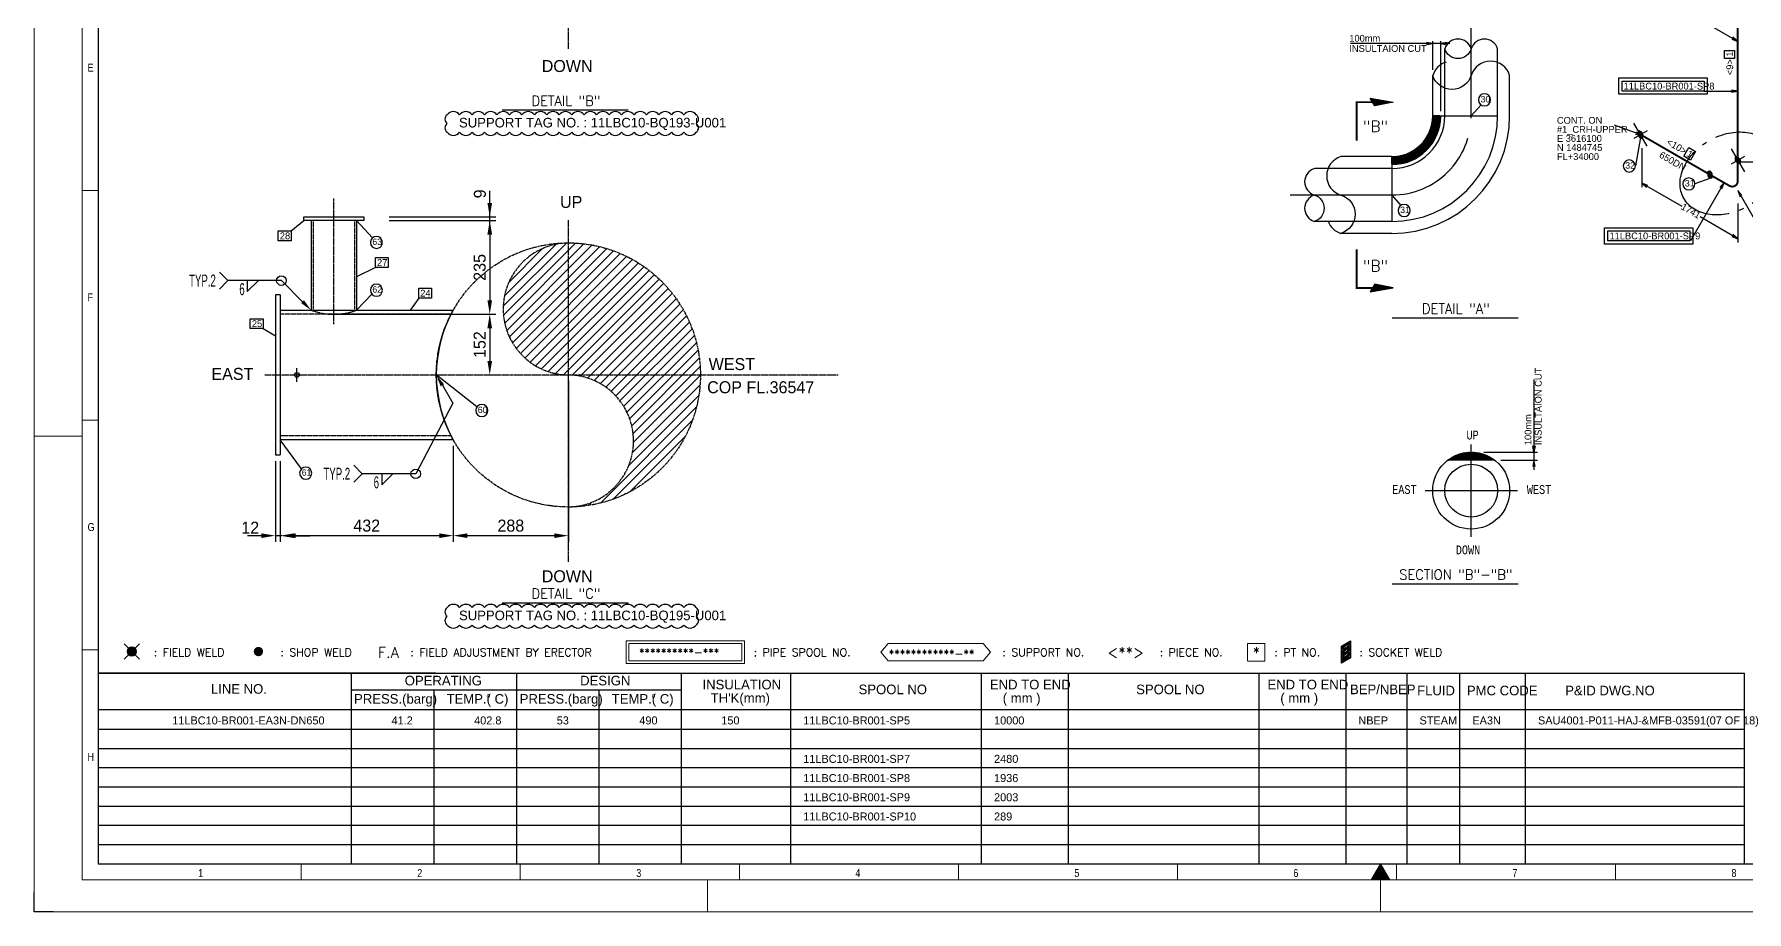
# Model space of a CAD drawing. Extents: x 0 to 846, y 0 to 594.
# Drawn here: x 0 to 535, y 0 to 274 of the extents above; entities that cross this region are included whole.
import ezdxf
from ezdxf.enums import TextEntityAlignment as Align

# ---------------------------------------------------------------- set-up
doc = ezdxf.new("R2010")
doc.units = 0
doc.header["$MEASUREMENT"] = 0
for name, pattern in [('CENTER', [50.8, 31.75, -6.35, 6.35, -6.35]), ('CENTER2', [1.125, 0.75, -0.125, 0.125, -0.125]), ('GTCHAIN', [24, 16, -3.2, 1.6, -3.2]), ('HIDDEN', [0.375, 0.25, -0.125]), ('PHANTOM2', [1.25, 0.625, -0.125, 0.125, -0.125, 0.125, -0.125])]:
    doc.linetypes.add(name, pattern=pattern)
doc.layers.get('0').update_dxf_attribs({"linetype": 'CONTINUOUS'})
for name, color, linetype in [('1. continuous', 3, 'CONTINUOUS'), ('2. Hidden', 2, 'HIDDEN'), ('3. phantom', 6, 'PHANTOM2'), ('5. text', 2, 'CONTINUOUS'), ('7. center', 1, 'CENTER2'), ('dimension', 7, 'CONTINUOUS'), ('GT_1', 7, 'CONTINUOUS'), ('PIPP_LINE', 7, 'CONTINUOUS'), ('Revision', 6, 'CONTINUOUS'), ('text', 2, 'CONTINUOUS'), ('title', 7, 'CONTINUOUS')]:
    doc.layers.add(name, color=color, linetype=linetype)
for name, color, linetype, lineweight in [('4', 4, 'CONTINUOUS', 9), ('G-ANNO-BRDR', 3, 'CONTINUOUS', 0), ('G-ANNO-TTLB', 7, 'CONTINUOUS', 0)]:
    doc.layers.add(name, color=color, linetype=linetype, lineweight=lineweight)
doc.styles.add('HTX1', font='O8116901', dxfattribs={"width": 1.02})
doc.styles.add('MONOTXT', font='MONOTXT', dxfattribs={"height": 0.2})
doc.styles.add('ROMANS', font='ROMANS.shx', dxfattribs={"width": 0.85})
doc.styles.add('Style-Arial', font='arial.ttf')
doc.styles.add('SW', font='romans.shx', dxfattribs={"bigfont": 'whgtxt.shx'})

# ---------------------------------------------------------------- blocks, each defined once
blk = doc.blocks.new('*U5')
at = {"layer": 'G-ANNO-TTLB', "color": 7, "lineweight": 13, "ltscale": 0.172512}
for q in [(0, -0.0075), (0, 0.0025)]:
    blk.add_line((0, 0.0075), q, dxfattribs=at)
at = {"layer": 'G-ANNO-TTLB', "color": 7, "lineweight": 13, "ltscale": 0.172512, "flags": 128}
blk.add_lwpolyline([(-0.00289, 0.0025), (0, 0.0075), (0.00289, 0.0025), (-0.00289, 0.0025)], dxfattribs=at)
at = {"layer": 'G-ANNO-TTLB', "color": 7, "lineweight": 13, "ltscale": 0.172512}
blk.add_solid([(-0.00289, 0.0025), (0, 0.0075), (0.00289, 0.0025)], dxfattribs=at)
blk = doc.blocks.new('*U6')
at = {"layer": 'G-ANNO-TTLB', "color": 7, "lineweight": 13, "ltscale": 0.172512}
for p, q in [((-0.4105, 0.0025), (-0.4105, -0.0025)), ((-0.34208, 0.0025), (-0.34208, -0.0025)), ((-0.27367, 0.0025), (-0.27367, -0.0025)), ((-0.20525, 0.0025), (-0.20525, -0.0025)), ((-0.13684, 0.0025), (-0.13684, -0.0025)), ((-0.06842, 0.0025), (-0.06842, -0.0025)), ((0, 0.0025), (0, -0.0025)), ((0.06841, 0.0025), (0.06841, -0.0025))]:
    blk.add_line(p, q, dxfattribs=at)
at = {"layer": 'G-ANNO-TTLB', "color": 7, "lineweight": 13, "char_height": 0.0025, "attachment_point": 4, "line_spacing_factor": 0.6, "style": 'Style-Arial', "bg_fill": 3, "box_fill_scale": 1.25, "bg_fill_color": 7, "bg_fill_transparency": 0}
for s, insert in [('\\H1x;\\W0.8;1', (-0.37428, -0.00042)), ('\\H1x;\\W0.8;2', (-0.30587, -0.00042)), ('\\H1x;\\W0.8;3', (-0.23745, -0.00042)), ('\\H1x;\\W0.8;4', (-0.16903, -0.00042)), ('\\H1x;\\W0.8;5', (-0.10062, -0.00042)), ('\\H1x;\\W0.8;6', (-0.0322, -0.00042)), ('\\H1x;\\W0.8;7', (0.03621, -0.00042)), ('\\H1x;\\W0.8;8', (0.10463, -0.00042))]:
    blk.add_mtext(s, dxfattribs=dict(at, insert=insert))
blk = doc.blocks.new('*U4')
at = {"layer": 'G-ANNO-TTLB', "color": 7, "lineweight": 13, "ltscale": 0.172512}
blk.add_blockref('*U5', (-0.005, -0.00024), dxfattribs=at)
blk.add_blockref('*U6', (0, 0.00476), dxfattribs=at)
blk.add_line((-0.21525, 0.00226), (-0.21525, -0.00774), dxfattribs=at)
blk = doc.blocks.new('*U12')
at = {"layer": 'G-ANNO-TTLB', "color": 7, "lineweight": 13, "ltscale": 0.172512}
for p, q in [((0.0025, 0.287), (-0.0025, 0.287)), ((0.0025, 0.21525), (-0.0025, 0.21525)), ((0.0025, 0.1435), (-0.0025, 0.1435)), ((0.0025, 0.07175), (-0.0025, 0.07175)), ((0.0025, 0), (-0.0025, 0)), ((0.0025, -0.07175), (-0.0025, -0.07175)), ((0.0025, -0.1435), (-0.0025, -0.1435)), ((0.0025, -0.21525), (-0.0025, -0.21525)), ((0.0025, -0.287), (-0.0025, -0.287))]:
    blk.add_line(p, q, dxfattribs=at)
at = {"layer": 'G-ANNO-TTLB', "color": 7, "lineweight": 13, "char_height": 0.0025, "attachment_point": 4, "line_spacing_factor": 0.6, "style": 'Style-Arial', "bg_fill": 3, "box_fill_scale": 1.25, "bg_fill_color": 7, "bg_fill_transparency": 0}
for s, insert in [('\\H1x;\\W0.8;A', (-0.00084, 0.25363)), ('\\H1x;\\W0.8;B', (-0.00084, 0.18188)), ('\\H1x;\\W0.8;C', (-0.00084, 0.11013)), ('\\H1x;\\W0.8;D', (-0.00084, 0.03838)), ('\\H1x;\\W0.8;E', (-0.00084, -0.03337)), ('\\H1x;\\W0.8;F', (-0.00084, -0.10512)), ('\\H1x;\\W0.8;G', (-0.00084, -0.17687)), ('\\H1x;\\W0.8;H', (-0.00084, -0.24862))]:
    blk.add_mtext(s, dxfattribs=dict(at, insert=insert))
blk = doc.blocks.new('A$C59A22E0D')
h = blk.add_hatch(color=256)
h.paths.add_polyline_path([(11.5, 67.29, 0.414214), (9.45, 67.29), (10.47, 66.26)])
h.paths.add_polyline_path([(9.45, 67.29, 0.198912), (9.02, 66.26, 0.198912), (9.45, 65.23), (10.47, 66.26)])
h.paths.add_polyline_path([(10.47, 66.26), (9.45, 65.23, 0.414214), (11.5, 65.23)])
h.paths.add_polyline_path([(11.93, 66.26, 0.198912), (11.5, 67.29), (10.47, 66.26), (11.5, 65.23, 0.198912)])
h = blk.add_hatch(color=256)
h.paths.add_polyline_path([(11.5, 67.29, 0.414214), (9.45, 67.29), (10.47, 66.26)])
h.paths.add_polyline_path([(9.45, 67.29, 0.198912), (9.02, 66.26, 0.198912), (9.45, 65.23), (10.47, 66.26)])
h.paths.add_polyline_path([(10.47, 66.26), (9.45, 65.23, 0.414214), (11.5, 65.23)])
h.paths.add_polyline_path([(11.93, 66.26, 0.198912), (11.5, 67.29), (10.47, 66.26), (11.5, 65.23, 0.198912)])
h = blk.add_hatch(color=256)
h.paths.add_polyline_path([(11.5, 67.29, 0.414214), (9.45, 67.29), (10.47, 66.26)])
h.paths.add_polyline_path([(9.45, 67.29, 0.198912), (9.02, 66.26, 0.198912), (9.45, 65.23), (10.47, 66.26)])
h.paths.add_polyline_path([(10.47, 66.26), (9.45, 65.23, 0.414214), (11.5, 65.23)])
h.paths.add_polyline_path([(11.93, 66.26, 0.198912), (11.5, 67.29), (10.47, 66.26), (11.5, 65.23, 0.198912)])
h = blk.add_hatch(color=256)
h.paths.add_polyline_path([(51.05, 67.29, 0.414214), (48.99, 67.29), (50.02, 66.26)])
h.paths.add_polyline_path([(48.99, 67.29, 0.198912), (48.57, 66.26, 0.198912), (48.99, 65.23), (50.02, 66.26)])
h.paths.add_polyline_path([(50.02, 66.26), (48.99, 65.23, 0.414214), (51.05, 65.23)])
h.paths.add_polyline_path([(51.48, 66.26, 0.198912), (51.05, 67.29), (50.02, 66.26), (51.05, 65.23, 0.198912)])
h = blk.add_hatch(color=256)
h.paths.add_polyline_path([(51.05, 67.29, 0.414214), (48.99, 67.29), (50.02, 66.26)])
h.paths.add_polyline_path([(48.99, 67.29, 0.198912), (48.57, 66.26, 0.198912), (48.99, 65.23), (50.02, 66.26)])
h.paths.add_polyline_path([(50.02, 66.26), (48.99, 65.23, 0.414214), (51.05, 65.23)])
h.paths.add_polyline_path([(51.48, 66.26, 0.198912), (51.05, 67.29), (50.02, 66.26), (51.05, 65.23, 0.198912)])
h = blk.add_hatch(color=256)
h.paths.add_polyline_path([(51.05, 67.29, 0.414214), (48.99, 67.29), (50.02, 66.26)])
h.paths.add_polyline_path([(48.99, 67.29, 0.198912), (48.57, 66.26, 0.198912), (48.99, 65.23), (50.02, 66.26)])
h.paths.add_polyline_path([(50.02, 66.26), (48.99, 65.23, 0.414214), (51.05, 65.23)])
h.paths.add_polyline_path([(51.48, 66.26, 0.198912), (51.05, 67.29), (50.02, 66.26), (51.05, 65.23, 0.198912)])
for p, q in [((164.92, 69.6), (201.83, 69.6)), ((164.92, 62.5), (164.92, 69.6)), ((164.92, 69.6), (201.83, 69.6)), ((164.92, 62.5), (164.92, 69.6)), ((164.92, 69.6), (201.83, 69.6)), ((164.92, 62.5), (164.92, 69.6)), ((201.83, 69.6), (201.83, 62.5)), ((201.83, 69.6), (201.83, 62.5)), ((201.83, 69.6), (201.83, 62.5)), ((8.05, 68.69), (12.9, 63.84)), ((12.9, 68.69), (8.05, 63.84)), ((8.05, 68.69), (12.9, 63.84)), ((12.9, 68.69), (8.05, 63.84)), ((8.05, 68.69), (12.9, 63.84)), ((12.9, 68.69), (8.05, 63.84)), ((165.75, 68.77), (201, 68.77)), ((165.75, 63.34), (165.75, 68.77)), ((165.75, 68.77), (201, 68.77)), ((165.75, 63.34), (165.75, 68.77)), ((165.75, 68.77), (201, 68.77)), ((165.75, 63.34), (165.75, 68.77)), ((201, 68.77), (201, 63.34)), ((201, 68.77), (201, 63.34)), ((201, 68.77), (201, 63.34)), ((246.73, 68.77), (276.43, 68.77)), ((246.73, 68.77), (276.43, 68.77)), ((246.73, 68.77), (276.43, 68.77)), ((359, 63.34), (359, 68.77)), ((359, 68.77), (364.43, 68.77)), ((359, 63.34), (359, 68.77)), ((359, 68.77), (364.43, 68.77)), ((359, 63.34), (359, 68.77)), ((359, 68.77), (364.43, 68.77)), ((364.43, 68.77), (364.43, 63.27)), ((364.43, 68.77), (364.43, 63.27)), ((364.43, 68.77), (364.43, 63.27)), ((164.92, 62.5), (201.83, 62.5)), ((201, 63.34), (165.75, 63.34)), ((201, 63.34), (165.75, 63.34)), ((201, 63.34), (165.75, 63.34)), ((276.43, 63.34), (246.73, 63.34)), ((276.43, 63.34), (246.73, 63.34)), ((276.43, 63.34), (246.73, 63.34)), ((364.43, 63.27), (359, 63.27)), ((364.43, 63.27), (359, 63.27)), ((364.43, 63.27), (359, 63.27))]:
    blk.add_line(p, q)
at = {"linetype": 'Continuous'}
for p, q in [((246.73, 68.77), (244.43, 66.05)), ((246.73, 68.77), (244.43, 66.05)), ((246.73, 68.77), (244.43, 66.05)), ((246.73, 63.34), (244.43, 66.05)), ((246.73, 63.34), (244.43, 66.05)), ((246.73, 63.34), (244.43, 66.05)), ((276.43, 68.77), (278.72, 66.05)), ((276.43, 68.77), (278.72, 66.05)), ((276.43, 68.77), (278.72, 66.05)), ((276.43, 63.34), (278.72, 66.05)), ((276.43, 63.34), (278.72, 66.05)), ((276.43, 63.34), (278.72, 66.05))]:
    blk.add_line(p, q, dxfattribs=at)
blk.add_circle((10.47, 66.26), 1.46)
blk.add_circle((10.47, 66.26), 1.46)
blk.add_circle((10.47, 66.26), 1.46)
at = {"layer": 'GT_1'}
for p, q in [((388.34, 67.98), (391.17, 69.65)), ((388.34, 67.65), (391.17, 69.65)), ((388.34, 67.98), (391.17, 69.65)), ((388.34, 67.65), (391.17, 69.65)), ((388.34, 67.98), (391.17, 69.65)), ((388.34, 67.65), (391.17, 69.65)), ((391.17, 69.65), (391.17, 64.32)), ((391.17, 69.65), (391.17, 64.32)), ((391.17, 69.65), (391.17, 64.32)), ((388.34, 67.98), (391.17, 69.32)), ((391.17, 69.32), (388.34, 66.98)), ((388.34, 67.98), (391.17, 69.32)), ((391.17, 69.32), (388.34, 66.98)), ((388.34, 67.98), (391.17, 69.32)), ((391.17, 69.32), (388.34, 66.98)), ((388.34, 66.32), (391.17, 68.65)), ((391.17, 68.65), (388.34, 67.65)), ((388.34, 66.32), (391.17, 68.65)), ((391.17, 68.65), (388.34, 67.65)), ((388.34, 66.32), (391.17, 68.65)), ((391.17, 68.65), (388.34, 67.65)), ((388.34, 65.32), (388.34, 67.98)), ((388.34, 66.98), (391.17, 67.98)), ((391.17, 67.98), (388.34, 65.65)), ((388.34, 65.32), (388.34, 67.98)), ((388.34, 66.98), (391.17, 67.98)), ((391.17, 67.98), (388.34, 65.65)), ((388.34, 65.32), (388.34, 67.98)), ((388.34, 66.98), (391.17, 67.98)), ((391.17, 67.98), (388.34, 65.65)), ((388.34, 64.99), (391.17, 67.32)), ((391.17, 67.32), (388.34, 66.32)), ((388.34, 64.99), (391.17, 67.32)), ((391.17, 67.32), (388.34, 66.32)), ((388.34, 64.99), (391.17, 67.32)), ((391.17, 67.32), (388.34, 66.32)), ((388.34, 65.65), (391.17, 66.65)), ((391.17, 66.65), (388.34, 64.32)), ((388.34, 65.65), (391.17, 66.65)), ((391.17, 66.65), (388.34, 64.32)), ((388.34, 65.65), (391.17, 66.65)), ((391.17, 66.65), (388.34, 64.32)), ((388.34, 63.65), (391.17, 65.99)), ((391.17, 65.99), (388.34, 64.99)), ((388.34, 63.65), (391.17, 65.99)), ((391.17, 65.99), (388.34, 64.99)), ((388.34, 63.65), (391.17, 65.99)), ((391.17, 65.99), (388.34, 64.99)), ((388.34, 62.66), (388.34, 65.32)), ((388.34, 64.32), (391.17, 65.32)), ((391.17, 65.32), (388.34, 62.99)), ((388.34, 62.66), (388.34, 65.32)), ((388.34, 64.32), (391.17, 65.32)), ((391.17, 65.32), (388.34, 62.99)), ((388.34, 62.66), (388.34, 65.32)), ((388.34, 64.32), (391.17, 65.32)), ((391.17, 65.32), (388.34, 62.99)), ((388.34, 62.99), (391.17, 64.65)), ((391.17, 64.65), (388.34, 63.65)), ((388.34, 62.99), (391.17, 64.65)), ((391.17, 64.65), (388.34, 63.65)), ((388.34, 62.99), (391.17, 64.65)), ((391.17, 64.65), (388.34, 63.65)), ((391.17, 64.32), (388.34, 62.66)), ((391.17, 64.32), (388.34, 62.66)), ((391.17, 64.32), (388.34, 62.66))]:
    blk.add_line(p, q, dxfattribs=at)
at = {"layer": 'title', "linetype": 'ByBlock', "style": 'SW'}
for s, height, p in [(': FIELD WELD', 2.4973, (17.37, 66.01)), (': FIELD WELD', 2.4973, (17.37, 66.01)), (': FIELD WELD', 2.4973, (17.37, 66.01)), (': SHOP WELD', 2.4973, (56.92, 66.01)), (': SHOP WELD', 2.4973, (56.92, 66.01)), (': SHOP WELD', 2.4973, (56.92, 66.01)), ('F.A', 3.33, (87.34, 66.01)), (': FIELD ADJUSTMENT BY ERECTOR', 2.4973, (97.54, 66.01)), ('**********-***', 2.4973, (168.91, 66.01)), ('**********-***', 2.4973, (168.91, 66.01)), ('**********-***', 2.4973, (168.91, 66.01)), (': PIPE SPOOL NO.', 2.4973, (204.7, 66.01)), (': PIPE SPOOL NO.', 2.4973, (204.7, 66.01)), (': PIPE SPOOL NO.', 2.4973, (204.7, 66.01)), ('************-**', 2.4973, (246.92, 65.61)), (': SUPPORT NO.', 2.4973, (282.42, 66.01)), (': SUPPORT NO.', 2.4973, (282.42, 66.01)), (': SUPPORT NO.', 2.4973, (282.42, 66.01)), ('<**>', 3.33, (315.2, 66.01)), ('<**>', 3.33, (315.2, 66.01)), ('<**>', 3.33, (315.2, 66.01)), (': PIECE NO.', 2.4973, (331.52, 66.01)), (': PIECE NO.', 2.4973, (331.52, 66.01)), (': PIECE NO.', 2.4973, (331.52, 66.01)), ('*', 3.33, (360.59, 66.01)), ('*', 3.33, (360.59, 66.01)), ('*', 3.33, (360.59, 66.01)), (': PT NO.', 2.497, (367.41, 66.01)), (': PT NO.', 2.497, (367.41, 66.01)), (': PT NO.', 2.497, (367.41, 66.01)), (': SOCKET WELD', 2.4973, (393.93, 66.01)), (': SOCKET WELD', 2.4973, (393.93, 66.01)), (': SOCKET WELD', 2.4973, (393.93, 66.01))]:
    blk.add_text(s, height=height, dxfattribs=at).set_placement(p, align=Align.MIDDLE_LEFT)
blk = doc.blocks.new('FERFWEFSFSFSDFDS')
at = {"layer": 'G-ANNO-BRDR', "color": 3, "lineweight": 13, "ltscale": 0.172512, "flags": 128}
blk.add_lwpolyline([(0, 594), (841, 594), (841, 0), (0, 0)], close=True, dxfattribs=at)
at = {"layer": 'G-ANNO-TTLB', "color": 7, "lineweight": 13, "ltscale": 0.172512}
blk.add_line((0, 148.5), (15, 148.5), dxfattribs=at)
at = {"layer": 'G-ANNO-TTLB', "color": 7, "lineweight": 13, "ltscale": 0.172512, "flags": 128}
for points in [[(15, 584), (836, 584), (836, 10), (15, 10)], [(831, 15), (20, 15), (20, 579), (831, 579)]]:
    blk.add_lwpolyline(points, close=True, dxfattribs=at)
blk.add_lwpolyline([(0, 10), (0, 0), (10, 0)], dxfattribs=at)
at = {"layer": 'GT_1', "flags": 128}
blk.add_lwpolyline([(99.09, 69.3), (202.14, 69.3)], dxfattribs=at)
at = {"layer": '4'}
blk.add_blockref('A$C59A22E0D', (20, 15), dxfattribs=at)
at = {"layer": 'GT_1', "style": 'HTX1', "width": 1.02}
for s, height, p in [('LINE NO.', 3, (55.17, 68.09)), ('OPERATING', 3, (115.73, 70.69)), ('DESIGN', 3, (170.51, 70.69)), ('INSULATION', 3, (208.73, 69.45)), ('SPOOL NO', 3, (257.49, 67.94)), ('END TO END', 3, (298.5, 69.45)), ('SPOOL NO', 3, (344.19, 67.94)), ('END TO END', 3, (385.2, 69.45)), ('BEP/NBEP', 3, (410.99, 67.94)), ('FLUID', 3, (431.95, 67.59)), ('PMC CODE', 3, (447.5, 67.59)), ('P&ID DWG.NO', 3, (478.21, 67.59)), ('PRESS.(barg)', 3, (99.9, 64.99)), ('TEMP.( C)', 3, (128.79, 64.99)), ('o', 1.5, (141.26, 66.82)), ('PRESS.(barg)', 3, (151.64, 64.99)), ('TEMP.( C)', 3, (180.39, 64.99)), ('o', 1.5, (192.86, 66.82)), ("TH'K(mm)", 3, (211.29, 65.25)), ('( mm )', 3, (302.51, 65.25)), ('( mm )', 3, (389.21, 65.25))]:
    blk.add_text(s, height=height, dxfattribs=at).set_placement(p)
at = {"layer": 'G-ANNO-TTLB', "color": 7, "lineweight": 13, "ltscale": 0.172512, "xscale": 999.9999989091542, "yscale": 999.9999989091542, "zscale": 999.9999989091542}
blk.add_blockref('*U4', (425.5, 7.74), dxfattribs=at)
at = {"layer": 'GT_1', "flags": 128}
for points in [[(99.09, 15), (99.09, 74.52)], [(99.09, 15), (99.09, 74.52)], [(99.09, 15), (99.09, 74.52)], [(150.69, 15), (150.69, 74.52)], [(202.14, 15), (202.14, 74.52)], [(236.34, 15), (236.34, 74.52)], [(236.34, 15), (236.34, 74.52)], [(295.89, 15), (295.89, 74.52)], [(323.04, 15), (323.04, 74.52)], [(382.59, 15), (382.59, 74.52)], [(409.74, 15), (409.74, 74.52)], [(409.74, 15), (409.74, 74.52)], [(428.85, 15), (428.85, 74.52)], [(428.85, 15), (428.85, 74.52)], [(445.33, 15), (445.33, 74.52)], [(445.33, 15), (445.33, 74.52)], [(465.83, 15), (465.83, 74.52)], [(534.18, 15), (534.18, 74.52)], [(124.89, 15), (124.89, 69.3)], [(176.49, 15), (176.49, 69.3)]]:
    blk.add_lwpolyline(points, dxfattribs=at)
at = {"layer": 'G-ANNO-TTLB', "color": 7, "lineweight": 13, "ltscale": 0.172512, "xscale": 999.9999989091542, "yscale": 999.9999989091542, "zscale": 999.9999989091542}
blk.add_blockref('*U12', (17.5, 297), dxfattribs=at)
at = {"layer": 'GT_1', "flags": 128}
for points in [[(20, 74.52), (534.18, 74.52)], [(125.3, 74.52), (20.3, 74.52)], [(125.3, 74.52), (20.3, 74.52)], [(125.3, 74.52), (20.3, 74.52)], [(20, 63.15), (534.18, 63.15)], [(20, 63.15), (534.18, 63.15)], [(20, 63.15), (534.18, 63.15)], [(20, 57), (534.18, 57)], [(20, 51), (534.18, 51)], [(20, 45), (534.18, 45)], [(20, 39), (534.18, 39)], [(20, 33), (534.18, 33)], [(20, 27), (534.18, 27)], [(20, 21), (534.18, 21)]]:
    blk.add_lwpolyline(points, dxfattribs=at)

msp = doc.modelspace()

# ---------------------------------------------------------------- linework, layer by layer
at = {"layer": 'GT_1', "flags": 128}
for points in [[(20, 15), (831, 15), (831, 15), (660, 15), (660, 579), (20, 579), (20, 15)], [(6, 0), (0, 0), (0, 6)]]:
    msp.add_lwpolyline(points, dxfattribs=at)

# ---------------------------------------------------------------- texts
at = {"layer": 'GT_1', "style": 'HTX1', "width": 1.02}
for s, p in [('11LBC10-BR001-EA3N-DN650', (43.1, 58.5)), ('41.2', (111.6, 58.5)), ('402.8', (137.4, 58.5)), ('53', (163.2, 58.5)), ('490', (189, 58.5)), ('150', (214.6, 58.5)), ('11LBC10-BR001-SP5', (240.2, 58.5)), ('10000', (299.8, 58.5)), ('NBEP', (413.6, 58.5)), ('STEAM', (432.7, 58.5)), ('EA3N', (449.2, 58.5)), ('SAU4001-P011-HAJ-&MFB-03591(07 OF 18)', (469.7, 58.5)), ('11LBC10-BR001-SP7', (240.2, 46.5)), ('2480', (299.8, 46.5)), ('11LBC10-BR001-SP8', (240.2, 40.5)), ('1936', (299.8, 40.5)), ('11LBC10-BR001-SP9', (240.2, 34.5)), ('2003', (299.8, 34.5))]:
    msp.add_text(s, height=2.5, dxfattribs=at).set_placement(p)

# ---------------------------------------------------------------- next in the draw order: block references
msp.add_blockref('FERFWEFSFSFSDFDS', (0, 0))

# ---------------------------------------------------------------- next in the draw order: hatches: boundary and pattern name
at = {"linetype": 'Continuous'}
h = msp.add_hatch(dxfattribs=at)
h.set_pattern_fill('ANSI31', color=256)
h.set_pattern_definition([(45, (-9.14718, 79.01722), (-0.088388348, 0.088388348), [])])
h.paths.add_polyline_path([(439.34, 248.62), (439.09, 248.62), (436.84, 248.62, -0.414214), (424.07, 235.85), (424.07, 235.85), (424.07, 233.6), (424.07, 233.35, 0.414214)])
h = msp.add_hatch(dxfattribs=at)
h.set_pattern_fill('ANSI31', color=256)
h.set_pattern_definition([(45, (128.40053, 0), (-0.088388348, 0.088388348), [])])
h.paths.add_polyline_path([(456.18, 141.03, 0.340918), (441.51, 141.03)])
at = {"layer": '3. phantom'}
h = msp.add_hatch(dxfattribs=at)
h.set_pattern_fill('ANSI31', color=256, scale=16.227241, style=0)
h.set_pattern_definition([(45, (-726.7158, 256.792), (-1.434299, 1.434299), [])])
edge = h.paths.add_edge_path()
edge.add_arc((167.08, 188.25), 20.61, 90.6847, 269.3153)
edge.add_line((166.83, 167.65), (166.83, 208.86))
edge = h.paths.add_edge_path()
edge.add_line((166.83, 208.86), (166.83, 167.65))
edge.add_line((166.83, 167.65), (208.05, 167.65))
edge.add_arc((166.83, 167.65), 41.22, 0.0001, 89.9999)
edge = h.paths.add_edge_path()
edge.add_arc((166.83, 167.65), 41.22, 270.0001, 359.9999)
edge.add_line((208.05, 167.65), (166.83, 167.65))
edge.add_arc((166.58, 147.04), 20.61, -89.3153, 89.3153, ccw=False)

# ---------------------------------------------------------------- next in the draw order: linework, layer by layer
at = {"color": 1, "linetype": 'CENTER'}
for p, q in [((448.84, 248.62), (448.84, 276.33)), ((424.07, 223.84), (392.25, 223.84)), ((448.84, 117.12), (448.84, 145.93)), ((434.44, 131.52), (463.25, 131.52))]:
    msp.add_line(p, q, dxfattribs=at)
at = {"linetype": 'Continuous'}
for p, q in [((442.21, 271.15), (411.13, 271.15)), ((436.84, 262.97), (436.84, 271.86)), ((439.34, 250), (439.34, 271.86)), ((521.56, 256.29), (532.11, 256.29)), ((468.42, 166.22), (468.42, 138.05)), ((456.18, 141.03), (441.51, 141.03)), ((452.81, 143.53), (469.57, 143.53)), ((458.11, 141.03), (469.57, 141.03))]:
    msp.add_line(p, q, dxfattribs=at)
at = {"color": 3, "linetype": 'Continuous'}
for p, q in [((440.59, 248.62), (440.59, 269.5)), ((457.1, 248.62), (457.1, 269.5)), ((424.07, 232.1), (399.86, 232.1)), ((424.07, 232.1), (424.07, 215.59)), ((424.07, 215.59), (399.86, 215.59))]:
    msp.add_line(p, q, dxfattribs=at)
at = {"color": 6, "linetype": 'Continuous'}
for p, q in [((436.84, 248.62), (436.84, 261.22)), ((460.85, 248.62), (460.85, 261.22)), ((439.09, 248.62), (436.84, 248.62)), ((439.09, 248.62), (440.59, 248.62)), ((440.59, 248.62), (457.1, 248.62)), ((424.07, 235.85), (408.13, 235.85)), ((424.07, 233.6), (424.07, 235.85)), ((424.07, 233.6), (424.07, 232.1)), ((424.07, 211.84), (408.13, 211.84))]:
    msp.add_line(p, q, dxfattribs=at)
at = {"color": 4}
for p, q in [((142.28, 212.64), (142.28, 225.17)), ((110.83, 217.01), (144.15, 217.01)), ((110.83, 215.89), (144.15, 215.89)), ((142.28, 211.51), (142.28, 211.51)), ((142.28, 211.51), (142.28, 190.97)), ((95.45, 186.59), (144.15, 186.59)), ((142.28, 182.22), (142.28, 172.02)), ((141.18, 167.65), (144.15, 167.65)), ((166.83, 165.77), (166.83, 115.57)), ((130.89, 145.53), (130.89, 115.57)), ((75.33, 140.77), (75.33, 115.57)), ((76.83, 140.77), (76.83, 115.57)), ((70.95, 117.45), (66.58, 117.45)), ((77.33, 117.45), (75.33, 117.45)), ((126.51, 117.45), (81.2, 117.45)), ((81.7, 117.45), (86.08, 117.45)), ((162.45, 117.45), (135.26, 117.45))]:
    msp.add_line(p, q, dxfattribs=at)
at = {"color": 1}
msp.add_line((82.04, 165.53), (82.04, 169.76), dxfattribs=at)
at = {"color": 3, "linetype": 'Continuous', "flags": 128}
for points in [[(457.1, 269.5, 0.737037), (448.84, 269.5, -0.737037), (440.59, 269.5, 8.129933)], [(399.86, 232.1, 0.737037), (399.86, 223.84, -0.737037), (399.86, 215.59, 8.129933)]]:
    msp.add_lwpolyline(points, format="xyb", dxfattribs=at)
at = {"color": 6, "linetype": 'Continuous', "flags": 128}
for points in [[(460.85, 261.22, 0.737037), (448.84, 261.22, -0.737037), (436.84, 261.22, 8.129933)], [(408.14, 235.85, 0.737037), (408.14, 223.84, -0.737037), (408.14, 211.84, 8.129933)]]:
    msp.add_lwpolyline(points, format="xyb", dxfattribs=at)
at = {"linetype": 'Continuous', "const_width": 0.6, "flags": 128}
for points in [[(413.03, 240.85), (413.03, 252.85), (418.06, 252.85)], [(413.03, 206.84), (413.03, 194.84), (418.06, 194.84)]]:
    msp.add_lwpolyline(points, dxfattribs=at)
at = {"color": 3}
msp.add_circle((82.04, 167.65), 0.737, dxfattribs=at)
at = {"color": 6, "linetype": 'Continuous'}
msp.add_circle((448.84, 131.52), 12.01, dxfattribs=at)
at = {"color": 3, "linetype": 'Continuous'}
msp.add_circle((448.84, 131.52), 8.26, dxfattribs=at)
for centre, radius, start, end in [((444.72, 268.22), 4.32, 17.2168, 162.7832), ((424.07, 248.62), 33.03, 270, 0), ((424.07, 248.62), 16.52, 270, 0), ((424.07, 248.62), 12.77, 270, 0), ((401.14, 219.71), 4.32, 107.2168, 252.7832)]:
    msp.add_arc(centre, radius, start, end, dxfattribs=at)
at = {"color": 6, "linetype": 'Continuous'}
for centre, radius, start, end in [((442.84, 259.36), 6.28, 106.4569, 162.7832), ((424.07, 248.62), 36.78, 270, 0), ((424.07, 248.62), 15.27, 270, 0), ((410, 217.84), 6.28, 201.0049, 252.7832)]:
    msp.add_arc(centre, radius, start, end, dxfattribs=at)
at = {"color": 1, "linetype": 'CENTER'}
msp.add_arc((424.07, 248.62), 24.77, 270, 0, dxfattribs=at)
at = {"color": 6, "linetype": 'GTCHAIN'}
msp.add_ellipse((529.18, 230.57), major_axis=(-13.95, -7.74), ratio=0.745803, dxfattribs=at)
at = {"color": 4}
for points in [[(141.55, 221.35), (143, 221.35), (142.28, 216.97)], [(141.55, 211.51), (143, 211.51), (142.28, 215.89)], [(141.55, 211.51), (143, 211.51), (142.28, 215.89)], [(141.55, 190.97), (143, 190.97), (142.28, 186.59)], [(141.55, 182.22), (143, 182.22), (142.28, 186.59)], [(141.55, 172.02), (143, 172.02), (142.28, 167.65)], [(70.95, 118.18), (70.95, 116.72), (75.33, 117.45)], [(81.2, 118.18), (81.2, 116.72), (76.83, 117.45)], [(81.7, 118.18), (81.7, 116.72), (77.33, 117.45)], [(126.51, 118.18), (126.51, 116.72), (130.89, 117.45)], [(135.26, 118.18), (135.26, 116.72), (130.89, 117.45)], [(162.45, 118.18), (162.45, 116.72), (166.83, 117.45)]]:
    msp.add_solid(points, dxfattribs=at)
at = {"layer": '1. continuous'}
for p, q in [((84.2, 217.01), (102.95, 217.01)), ((84.2, 215.89), (84.2, 217.01)), ((102.95, 215.89), (84.2, 215.89)), ((86.45, 215.89), (86.45, 187.89)), ((100.7, 215.89), (100.7, 187.89)), ((102.95, 217.01), (102.95, 215.89)), ((75.33, 192.65), (75.33, 142.65)), ((76.83, 192.65), (75.33, 192.65)), ((76.83, 192.65), (76.83, 142.65)), ((76.83, 187.89), (130.89, 187.89)), ((130.89, 147.4), (76.83, 147.4)), ((75.33, 142.65), (76.83, 142.65))]:
    msp.add_line(p, q, dxfattribs=at)
msp.add_arc((166.83, 167.65), 41.25, 150.6146, 209.3854, dxfattribs=at)
at = {"layer": '2. Hidden'}
for p, q in [((87.08, 215.89), (87.08, 187.89)), ((100.08, 215.89), (100.08, 187.89)), ((76.83, 186.7), (130.24, 186.7)), ((130.24, 148.59), (76.83, 148.59))]:
    msp.add_line(p, q, dxfattribs=at)
msp.add_arc((93.58, 206.83), 20.24, 249.3894, 290.6106, dxfattribs=at)
at = {"layer": '3. phantom'}
msp.add_circle((166.83, 167.65), 41.25, dxfattribs=at)
for centre, start, end in [((167.08, 188.25), 90.6866, 269.3134), ((166.58, 147.04), 270.6866, 89.3134)]:
    msp.add_arc(centre, 20.61, start, end, dxfattribs=at)
at = {"layer": '5. text'}
for points in [[(83.8, 190.53), (77.2, 197.12)], [(127.48, 164.41), (130.74, 158.88)], [(130.74, 158.88), (119.16, 136.77)]]:
    msp.add_lwpolyline(points, dxfattribs=at)
for points in [[(84.24, 190.98), (86.45, 187.89), (83.36, 190.09)], [(126.94, 164.1), (125.58, 167.65), (128.02, 164.73)]]:
    msp.add_solid(points, dxfattribs=at)
at = {"layer": '7. center'}
for p, q in [((166.83, 269.49), (166.83, 376.89)), ((93.58, 183.53), (93.58, 222.71)), ((166.83, 109.29), (166.83, 216.13)), ((72.02, 167.65), (251.09, 167.65))]:
    msp.add_line(p, q, dxfattribs=at)
at = {"layer": 'dimension', "color": 2}
for p, q in [((60.47, 197.12), (57.82, 199.77)), ((60.47, 197.12), (57.82, 194.47)), ((77.2, 197.12), (60.47, 197.12)), ((66.55, 197.12), (66.55, 193.67)), ((70, 197.12), (66.55, 193.67)), ((102.44, 136.77), (99.78, 139.42)), ((102.44, 136.77), (99.78, 134.12)), ((119.16, 136.77), (102.44, 136.77)), ((108.52, 136.77), (108.52, 133.33)), ((111.96, 136.77), (108.52, 133.33))]:
    msp.add_line(p, q, dxfattribs=at)
for centre in [(77.2, 197.12), (119.16, 136.77)]:
    msp.add_circle(centre, 1.5, dxfattribs=at)
at = {"layer": 'GT_1'}
for p, q in [((80.21, 212.63), (84.2, 215.89)), ((105.65, 210.49), (100.7, 215.89)), ((106.57, 201.2), (100.7, 198.26)), ((105.45, 192.9), (100.7, 187.89)), ((120.08, 191.63), (117.4, 187.89)), ((71.47, 182.11), (75.33, 179.87)), ((138.29, 157.68), (125.58, 167.65)), ((83.43, 138.31), (76.83, 147.4))]:
    msp.add_line(p, q, dxfattribs=at)
at = {"layer": 'GT_1', "flags": 128}
for points in [[(532.11, 271.79), (278.85, 418.06)], [(532.11, 287.79), (532.11, 270.59)], [(530.21, 272.49), (532.11, 271.79), (530.61, 273.09)], [(434.85, 270.8), (436.84, 271.15), (434.89, 271.52)], [(441.33, 271.51), (439.34, 271.15), (441.29, 270.79)], [(528.01, 266.51), (528.01, 269.01), (531.11, 269.01), (531.11, 266.51), (528.01, 266.51)], [(494.96, 260.39), (522.56, 260.39), (522.56, 255.29), (494.96, 255.29), (494.96, 260.39)], [(495.96, 259.39), (521.56, 259.39), (521.56, 256.29), (495.96, 256.29), (495.96, 259.39)], [(418.09, 252.79), (417.33, 254.08), (424.46, 252.85), (418.76, 251.67), (417.43, 253.91), (423.87, 252.85), (418.71, 251.76), (417.48, 253.82), (423.2, 252.8), (418.66, 251.84), (417.58, 253.65), (422.57, 252.89), (418.55, 252.02), (417.68, 253.48), (422.04, 252.81), (418.45, 252.19), (417.79, 253.31), (421.32, 252.84), (418.35, 252.36), (417.89, 253.13), (420.87, 252.81), (418.25, 252.53), (417.99, 252.96), (420.15, 252.85), (418.14, 252.7), (418.09, 252.79), (424.46, 252.85)], [(448.84, 248.62), (451.99, 251.98)], [(530.1, 255.93), (532.11, 256.29), (530.16, 256.6)], [(503.81, 239.11), (499.61, 246.31)], [(502.11, 242.51), (493.61, 245.61)], [(503.81, 243.91), (499.61, 241.51)], [(500.11, 242.81), (502.11, 242.51), (500.41, 243.51)], [(501.71, 241.81), (500.11, 232.91)], [(502.11, 243.51), (501.31, 243.91), (500.91, 243.21), (501.31, 242.01), (502.11, 241.51), (502.51, 242.31), (502.11, 243.51)], [(500.91, 243.21), (502.21, 243.21)], [(500.98, 243.01), (502.28, 243.01)], [(501.02, 243.41), (502.14, 243.41)], [(501.04, 242.81), (502.34, 242.81)], [(501.11, 242.61), (502.41, 242.61)], [(501.14, 243.61), (501.91, 243.61)], [(501.18, 242.41), (502.48, 242.41)], [(501.24, 242.21), (502.46, 242.21)], [(501.31, 242.01), (502.36, 242.01)], [(501.63, 241.81), (502.26, 241.81)], [(502.11, 238.51), (502.11, 226.31)], [(516.81, 238.71), (518.91, 237.41), (517.31, 234.71), (515.21, 236.01), (516.81, 238.71)], [(530.01, 238.31), (534.21, 231.11)], [(534.21, 235.91), (530.01, 233.51)], [(531.31, 235.71), (531.31, 234.71), (532.11, 233.81), (532.91, 233.81), (532.91, 234.71), (532.11, 235.71), (531.31, 235.71)], [(531.31, 235.61), (532.19, 235.61)], [(531.31, 235.41), (532.35, 235.41)], [(522.81, 231.31), (523.41, 231.41), (524.01, 230.61), (524.01, 229.11), (523.41, 229.01), (522.81, 229.81), (522.81, 231.31)], [(522.81, 231.21), (523.56, 231.21)], [(522.81, 231.01), (523.71, 231.01)], [(522.81, 230.81), (523.86, 230.81)], [(522.81, 230.61), (524.01, 230.61)], [(522.81, 230.41), (524.01, 230.41)], [(522.81, 230.21), (524.01, 230.21)], [(522.81, 230.01), (524.01, 230.01)], [(531.31, 235.21), (532.51, 235.21)], [(531.31, 235.01), (532.67, 235.01)], [(531.31, 234.81), (532.83, 234.81)], [(531.4, 234.61), (532.91, 234.61)], [(531.58, 234.41), (532.91, 234.41)], [(531.75, 234.21), (532.91, 234.21)], [(531.93, 234.01), (532.91, 234.01)], [(532.91, 234.21), (553.91, 234.21)], [(504.01, 226.81), (502.11, 227.51), (503.61, 226.21)], [(502.11, 227.51), (514.61, 220.31)], [(527.81, 227.71), (517.31, 209.51)], [(523.41, 229.01), (518.71, 227.31)], [(522.81, 229.81), (524.01, 229.81)], [(522.96, 229.61), (524.01, 229.61)], [(523.11, 229.41), (524.01, 229.41)], [(523.26, 229.21), (524.01, 229.21)], [(527.11, 225.81), (527.81, 227.71), (526.51, 226.21)], [(533.41, 223.71), (532.11, 225.21), (532.81, 223.31)], [(532.11, 225.21), (542.61, 207.01)], [(424.07, 223.84), (426.84, 220.57)], [(532.11, 221.21), (532.11, 209.01)], [(532.11, 210.21), (520.31, 217.01)], [(76.21, 212.63), (80.21, 212.63), (80.21, 209.53), (76.21, 209.53), (76.21, 212.63)], [(490.51, 213.61), (518.11, 213.61), (518.11, 208.51), (490.51, 208.51), (490.51, 213.61)], [(491.51, 212.61), (517.11, 212.61), (517.11, 209.51), (491.51, 209.51), (491.51, 212.61)], [(530.21, 210.91), (532.11, 210.21), (530.61, 211.51)], [(106.57, 204.3), (110.57, 204.3), (110.57, 201.2), (106.57, 201.2), (106.57, 204.3)], [(120.08, 194.73), (124.08, 194.73), (124.08, 191.63), (120.08, 191.63), (120.08, 194.73)], [(418.09, 194.9), (417.33, 193.61), (424.46, 194.84), (418.76, 196.01), (417.43, 193.78), (423.87, 194.83), (418.71, 195.93), (417.48, 193.86), (423.2, 194.88), (418.66, 195.84), (417.58, 194.04), (422.57, 194.79), (418.55, 195.67), (417.68, 194.21), (422.04, 194.88), (418.45, 195.5), (417.79, 194.38), (421.32, 194.84), (418.35, 195.33), (417.89, 194.55), (420.87, 194.87), (418.25, 195.15), (417.99, 194.72), (420.15, 194.84), (418.14, 194.98), (418.09, 194.9), (424.46, 194.84)], [(67.47, 185.21), (71.47, 185.21), (71.47, 182.11), (67.47, 182.11), (67.47, 185.21)], [(468.78, 145.52), (468.42, 143.53), (468.06, 145.48)], [(468.78, 139.03), (468.42, 141.03), (468.06, 139.08)]]:
    msp.add_lwpolyline(points, dxfattribs=at)
at = {"layer": 'GT_1', "const_width": 0.6, "flags": 128}
for points in [[(532.11, 281.79), (532.11, 235.21)], [(523.41, 230.21), (502.11, 242.51)], [(532.11, 235.21), (532.11, 228.21)], [(529.51, 226.71), (523.41, 230.21)]]:
    msp.add_lwpolyline(points, dxfattribs=at)
at = {"layer": 'GT_1', "flags": 128}
for points in [[(454.9, 253.57, 1), (451.12, 253.57, 1), (454.9, 253.57)], [(496.33, 232.91, 1), (500.11, 232.91, 1), (496.33, 232.91)], [(514.93, 227.31, 1), (518.71, 227.31, 1), (514.93, 227.31)], [(426.02, 219.01, 1), (429.8, 219.01, 1), (426.02, 219.01)], [(104.98, 209.04, 1), (108.76, 209.04, 1), (104.98, 209.04)], [(104.98, 194.15, 1), (108.76, 194.15, 1), (104.98, 194.15)], [(137.91, 156.55, 1), (141.69, 156.55, 1), (137.91, 156.55)], [(82.9, 137, 1), (86.69, 137, 1), (82.9, 137)]]:
    msp.add_lwpolyline(points, format="xyb", dxfattribs=at)
at = {"layer": 'GT_1', "const_width": 0.6, "flags": 128}
msp.add_lwpolyline([(532.11, 228.21, -0.577557), (529.51, 226.71)], format="xyb", dxfattribs=at)
at = {"layer": 'PIPP_LINE', "color": 254, "linetype": 'Continuous'}
for p, q in [((185.52, 250.3), (146.19, 250.3)), ((463.47, 185.38), (424.14, 185.38)), ((463.47, 102.34), (424.14, 102.34)), ((185.52, 96.41), (146.19, 96.41))]:
    msp.add_line(p, q, dxfattribs=at)
at = {"layer": 'Revision', "linetype": 'Continuous', "flags": 128}
for points in [[(128.98, 243.44, 0.5), (132.87, 243.44, 0.5), (136.76, 243.44, 0.5), (140.65, 243.44, 0.5), (144.54, 243.44, 0.5), (148.43, 243.44, 0.5), (152.33, 243.44, 0.5), (156.22, 243.44, 0.5), (160.11, 243.44, 0.5), (164, 243.44, 0.5), (167.89, 243.44, 0.5), (171.78, 243.44, 0.5), (175.67, 243.44, 0.5), (179.56, 243.44, 0.5), (183.45, 243.44, 0.5), (187.34, 243.44, 0.5), (191.23, 243.44, 0.5), (195.12, 243.44, 0.5), (199.01, 243.44, 0.5), (202.91, 243.44, 0.5), (206.8, 243.44, 0.5), (206.8, 246.18, 0.5), (206.8, 248.91, 0.5), (202.91, 248.91, 0.5), (199.01, 248.91, 0.5), (195.12, 248.91, 0.5), (191.23, 248.91, 0.5), (187.34, 248.91, 0.5), (183.45, 248.91, 0.5), (179.56, 248.91, 0.5), (175.67, 248.91, 0.5), (171.78, 248.91, 0.5), (167.89, 248.91, 0.5), (164, 248.91, 0.5), (160.11, 248.91, 0.5), (156.22, 248.91, 0.5), (152.33, 248.91, 0.5), (148.43, 248.91, 0.5), (144.54, 248.91, 0.5), (140.65, 248.91, 0.5), (136.76, 248.91, 0.5), (132.87, 248.91, 0.5), (128.98, 248.91, 0.5), (128.98, 246.18, 0.5)], [(128.98, 89.55, 0.5), (132.87, 89.55, 0.5), (136.76, 89.55, 0.5), (140.65, 89.55, 0.5), (144.54, 89.55, 0.5), (148.43, 89.55, 0.5), (152.33, 89.55, 0.5), (156.22, 89.55, 0.5), (160.11, 89.55, 0.5), (164, 89.55, 0.5), (167.89, 89.55, 0.5), (171.78, 89.55, 0.5), (175.67, 89.55, 0.5), (179.56, 89.55, 0.5), (183.45, 89.55, 0.5), (187.34, 89.55, 0.5), (191.23, 89.55, 0.5), (195.12, 89.55, 0.5), (199.01, 89.55, 0.5), (202.91, 89.55, 0.5), (206.8, 89.55, 0.5), (206.8, 92.29, 0.5), (206.8, 95.02, 0.5), (202.91, 95.02, 0.5), (199.01, 95.02, 0.5), (195.12, 95.02, 0.5), (191.23, 95.02, 0.5), (187.34, 95.02, 0.5), (183.45, 95.02, 0.5), (179.56, 95.02, 0.5), (175.67, 95.02, 0.5), (171.78, 95.02, 0.5), (167.89, 95.02, 0.5), (164, 95.02, 0.5), (160.11, 95.02, 0.5), (156.22, 95.02, 0.5), (152.33, 95.02, 0.5), (148.43, 95.02, 0.5), (144.54, 95.02, 0.5), (140.65, 95.02, 0.5), (136.76, 95.02, 0.5), (132.87, 95.02, 0.5), (128.98, 95.02, 0.5), (128.98, 92.29, 0.5)]]:
    msp.add_lwpolyline(points, format="xyb", close=True, dxfattribs=at)

# ---------------------------------------------------------------- next in the draw order: texts
at = {"color": 2, "char_height": 3.75, "attachment_point": 5, "rotation": 90}
for s, insert in [('9', (139.22, 224.2)), ('235', (139.15, 201.24)), ('152', (139.15, 177.12))]:
    msp.add_mtext(s, dxfattribs=dict(at, insert=insert))
at = {"color": 2, "char_height": 3.75, "attachment_point": 5}
for s, insert in [('12', (67.47, 119.95)), ('432', (103.86, 120.57)), ('288', (148.86, 120.57))]:
    msp.add_mtext(s, dxfattribs=dict(at, insert=insert))
at = {"layer": '4', "color": 4, "linetype": 'Continuous', "style": 'ROMANS'}
for p in [(414.97, 243.56), (414.97, 199.96)]:
    msp.add_text('"B"', height=3.5, dxfattribs=at).set_placement(p)
at = {"layer": 'dimension', "color": 4, "width": 0.6}
for p in [(48.36, 195.26), (90.32, 134.91)]:
    msp.add_text('TYP.2', height=3.75, dxfattribs=at).set_placement(p)
for p in [(64.89, 192.58), (106.86, 132.23)]:
    msp.add_text('6', height=3.75, dxfattribs=at).set_placement(p, align=Align.CENTER)
at = {"layer": 'GT_1', "style": 'HTX1', "width": 1.02}
for s, height, p in [('100mm', 2.125, (410.77, 271.73)), ('INSULTAION CUT', 2.125, (410.77, 268.54)), ('11LBC10-BR001-SP8', 2.125, (496.46, 256.79)), ('30', 2, (451.76, 252.77)), ('CONT. ON', 2.125, (475.62, 246.11)), ('#1_CRH-UPPER', 2.125, (475.62, 243.28)), ('E 3616100', 2.125, (475.62, 240.45)), ('N 1484745', 2.125, (475.62, 237.61)), ('FL+34000', 2.125, (475.62, 234.78)), ('32', 2, (496.96, 232.11)), ('31', 2, (515.56, 226.51)), ('31', 2, (426.65, 218.21)), ('28', 2.125, (76.71, 210.03)), ('63', 2, (105.61, 208.24)), ('11LBC10-BR001-SP9', 2.125, (492.04, 210.01)), ('27', 2.125, (107.07, 201.7)), ('62', 2, (105.61, 193.35)), ('24', 2.125, (120.58, 192.13)), ('25', 2.125, (67.97, 182.61)), ('60', 2, (138.54, 155.75)), ('61', 2, (83.54, 136.2)), ('11LBC10-BR001-SP10', 2.5, (240.2, 28.5)), ('289', 2.5, (299.8, 28.5))]:
    msp.add_text(s, height=height, dxfattribs=at).set_placement(p)
for s, height, rotation, p in [('1', 2.12, 90, (530.66, 267.05)), ('<9>', 2.125, 90, (530.66, 261.27)), ('650DN', 2.125, 330, (507.33, 235.74)), ('<10>', 2.125, 330, (509.65, 239.76)), ('1', 2.12, 330, (515.91, 236.14)), ('1741', 2.125, 330, (514.16, 219.59)), ('INSULTAION CUT', 2.125, 90, (470.84, 145.73)), ('100mm', 2.125, 90, (467.65, 145.73))]:
    msp.add_text(s, height=height, rotation=rotation, dxfattribs=at).set_placement(p)
at = {"layer": 'GT_1', "color": 2, "style": 'HTX1', "width": 1.02}
for s, p in [('SUPPORT TAG NO. : 11LBC10-BQ193-U001', (132.67, 244.94)), ('SUPPORT TAG NO. : 11LBC10-BQ195-U001', (132.67, 91.05))]:
    msp.add_text(s, height=3, dxfattribs=at).set_placement(p)
at = {"layer": 'PIPP_LINE', "color": 254, "linetype": 'Continuous', "style": 'ROMANS', "width": 0.95}
for s, height, p in [('DETAIL "B"', 3.15, (166.08, 253.26)), ('DETAIL "A"', 3.15, (444.04, 188.34)), ('SECTION "B"-"B"', 3.1496, (444.04, 105.3)), ('DETAIL "C"', 3.15, (166.08, 99.37))]:
    msp.add_text(s, height=height, dxfattribs=at).set_placement(p, align=Align.MIDDLE)
at = {"layer": 'PIPP_LINE', "color": 254, "linetype": 'Continuous', "style": 'MONOTXT', "width": 0.8}
for s, p in [('UP', (447.37, 147.5)), ('EAST', (424.16, 130.48)), ('WEST', (466.22, 130.48)), ('DOWN', (444.03, 111.63))]:
    msp.add_text(s, height=2.756, dxfattribs=at).set_placement(p)
at = {"layer": 'text'}
for s, p in [('DOWN', (158.52, 262.26)), ('UP', (164.24, 219.79)), ('WEST', (210.66, 169.16)), ('EAST', (55.35, 166.11)), ('COP FL.36547', (210.19, 161.93)), ('DOWN', (158.52, 102.9))]:
    msp.add_text(s, height=3.75, dxfattribs=at).set_placement(p)

doc.saveas('drawing.dxf')
